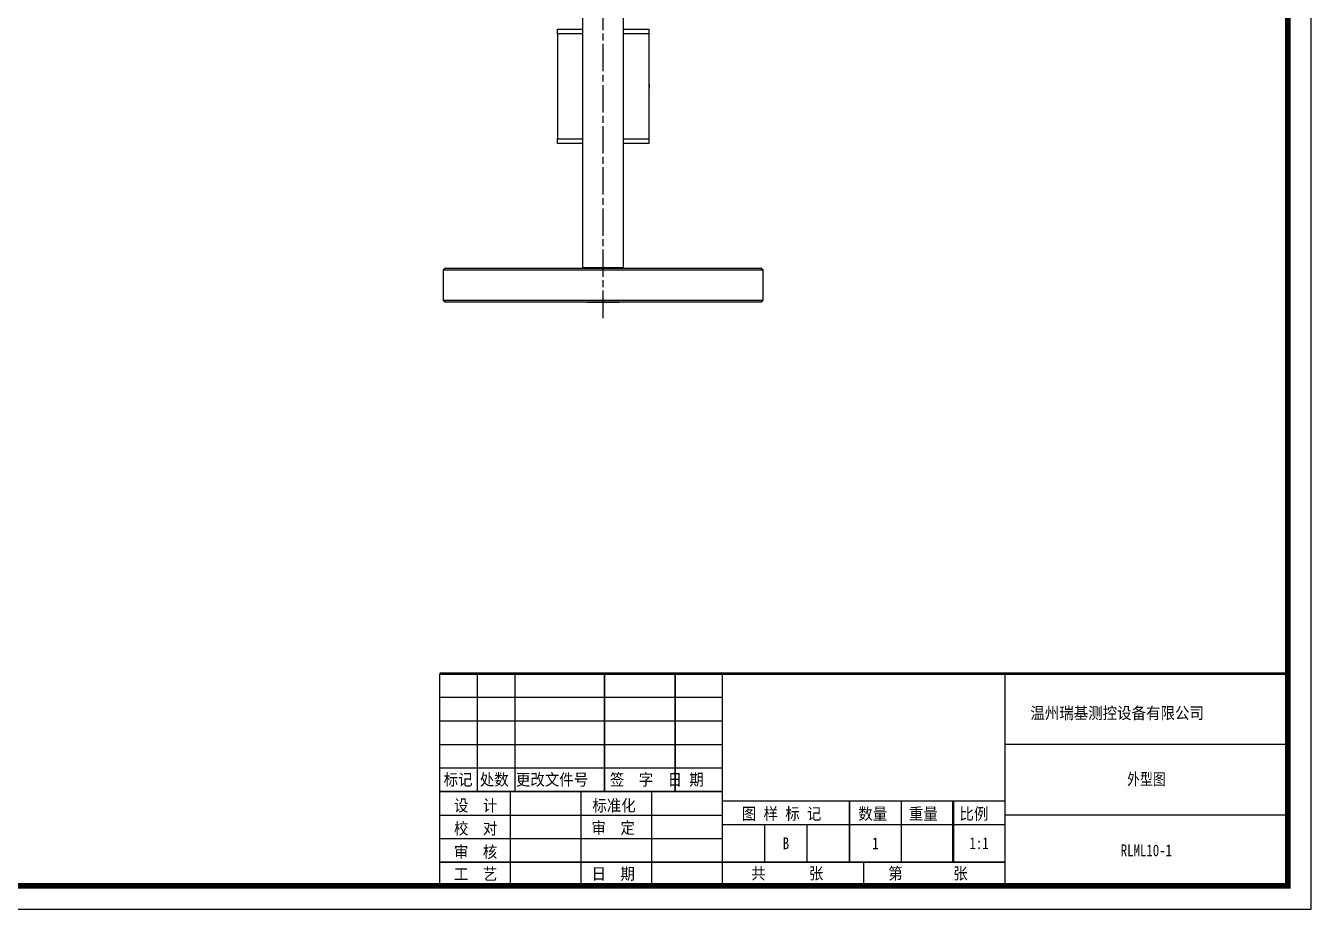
# Model space of a CAD drawing. Header units: millimetres. Extents: x 7829 to 9013, y 2050 to 2917.
# Drawn here: x 8450 to 9013, y 2050 to 2437 of the extents above; entities that cross this region are included whole.
import ezdxf

# ---------------------------------------------------------------- set-up
doc = ezdxf.new("R2010")
doc.units = ezdxf.units.MM
doc.linetypes.add('AM_ISO08W050', pattern=[18, 12, -1.5, 3, -1.5])
doc.layers.add('AM_7', color=4, linetype='AM_ISO08W050', lineweight=25)
doc.styles.add('STYLE5', font='SimSun.ttf', dxfattribs={"width": 0.8, "height": 3})

msp = doc.modelspace()

# ---------------------------------------------------------------- linework, layer by layer
for p, q in [((9012.977, 2050.361), (9012.977, 2916.611)), ((8631.414, 2143.174), (8755.164, 2143.174)), ((8631.414, 2132.861), (8755.164, 2132.861)), ((8631.414, 2122.549), (8755.164, 2122.549)), ((8631.414, 2112.236), (8755.164, 2112.236)), ((8631.414, 2091.611), (8755.164, 2091.611)), ((8755.164, 2087.486), (8878.914, 2087.486)), ((8773.727, 2070.986), (8773.727, 2087.486)), ((8792.289, 2070.986), (8792.289, 2087.486)), ((8631.414, 2081.299), (8755.164, 2081.299)), ((7829.102, 2050.361), (9012.977, 2050.361))]:
    msp.add_line(p, q)
at = {"color": 7, "linetype": 'Continuous', "lineweight": 25}
for p, q in [((8693.991, 2566.079), (8693.991, 2331.329)), ((8711.991, 2331.329), (8711.991, 2566.079)), ((8682.991, 2435.667), (8693.991, 2435.667)), ((8682.991, 2433.667), (8682.991, 2435.667)), ((8693.991, 2433.667), (8682.991, 2433.667)), ((8682.991, 2433.667), (8682.991, 2387.667)), ((8711.991, 2435.667), (8722.991, 2435.667)), ((8722.991, 2433.667), (8711.991, 2433.667)), ((8722.991, 2435.667), (8722.991, 2433.667)), ((8722.991, 2433.667), (8722.991, 2387.667)), ((8723.091, 2411.46), (8722.991, 2411.46)), ((8723.091, 2410.667), (8722.991, 2410.667)), ((8723.091, 2409.874), (8722.991, 2409.874)), ((8723.091, 2411.46), (8723.091, 2410.667)), ((8723.091, 2410.667), (8723.091, 2409.874)), ((8682.991, 2385.667), (8682.991, 2387.667)), ((8682.991, 2387.667), (8693.991, 2387.667)), ((8711.991, 2387.667), (8722.991, 2387.667)), ((8722.991, 2387.667), (8722.991, 2385.667)), ((8693.991, 2385.667), (8682.991, 2385.667)), ((8722.991, 2385.667), (8711.991, 2385.667)), ((8633.991, 2331.079), (8632.991, 2330.079)), ((8632.991, 2330.079), (8632.991, 2317.079)), ((8772.991, 2330.079), (8632.991, 2330.079)), ((8633.991, 2331.079), (8771.991, 2331.079)), ((8693.991, 2331.329), (8694.241, 2331.079)), ((8693.991, 2331.329), (8711.99, 2331.329)), ((8711.741, 2331.079), (8711.991, 2331.329)), ((8772.991, 2330.079), (8771.991, 2331.079)), ((8772.991, 2317.079), (8772.991, 2330.079)), ((8632.991, 2317.079), (8633.991, 2316.079)), ((8632.991, 2317.079), (8772.991, 2317.079)), ((8771.991, 2316.079), (8633.991, 2316.079)), ((8709.711, 2316.053), (8696.211, 2316.053)), ((8771.991, 2316.079), (8772.991, 2317.079))]:
    msp.add_line(p, q, dxfattribs=at)
at = {"const_width": 2.475}
msp.add_lwpolyline([(9002.664, 2906.299), (7880.664, 2906.299), (7880.664, 2060.674), (9002.664, 2060.674)], close=True, dxfattribs=at)
at = {"color": 7, "linetype": 'Continuous', "lineweight": 25, "flags": 128}
for points in [[(8695.96, 2316.079), (8695.967, 2316.077), (8696.211, 2316.053)], [(8709.711, 2316.053), (8709.955, 2316.077), (8709.962, 2316.079)]]:
    msp.add_lwpolyline(points, dxfattribs=at)
for points, const_width in [([(8631.414, 2153.486), (9002.664, 2153.486)], 1.238), ([(8631.414, 2153.486), (8631.414, 2060.674)], 0.619), ([(8647.914, 2153.486), (8647.914, 2101.924)], 0.619), ([(8664.414, 2153.486), (8664.414, 2101.924)], 0.619), ([(8703.602, 2153.486), (8703.602, 2101.924)], 0.619), ([(8734.539, 2153.486), (8734.539, 2101.924)], 0.619), ([(8755.164, 2060.674), (8755.164, 2153.486)], 0.619), ([(8878.914, 2060.674), (8878.914, 2153.486)], 0.619), ([(8878.914, 2122.549), (9002.664, 2122.549)], 0.619), ([(8631.414, 2101.924), (8755.164, 2101.924)], 0.619), ([(8662.352, 2101.924), (8662.352, 2060.674)], 0.619), ([(8693.289, 2101.924), (8693.289, 2060.674)], 0.619), ([(8724.227, 2101.924), (8724.227, 2060.674)], 0.619), ([(8755.164, 2097.799), (8878.914, 2097.799)], 0.619), ([(8810.852, 2070.986), (8810.852, 2097.799)], 0.619), ([(8833.539, 2070.986), (8833.539, 2097.799)], 0.619), ([(8856.227, 2070.986), (8856.227, 2097.799)], 1.031), ([(8878.914, 2091.611), (9002.664, 2091.611)], 0.619), ([(8631.414, 2070.986), (8878.914, 2070.986)], 0.619), ([(8817.039, 2060.674), (8817.039, 2070.986)], 0.619)]:
    msp.add_lwpolyline(points, dxfattribs=dict(const_width=const_width))
at = {"layer": 'AM_7'}
msp.add_line((8702.99, 2309.204), (8702.915, 2889.525), dxfattribs=at)

# ---------------------------------------------------------------- texts
at = {"style": 'STYLE5', "width": 0.9}
for s, height, p in [('   温州瑞基测控设备有限公司', 5.15625, (8880.54, 2133.7)), ('标记 处数 更改文件号   签  字  日 期', 5.15625, (8633.198, 2104.555)), ('设  计', 5.1562, (8637.715, 2093.222)), ('标准化', 5.1562, (8698.295, 2093.222)), ('图 样 标 记', 5.1562, (8763.737, 2089.634)), ('数量   重量   比例', 5.15625, (8814.711, 2089.606)), ('校  对', 5.1562, (8637.715, 2083.177)), ('审  定', 5.1562, (8697.939, 2083.434)), ('审  核', 5.1562, (8637.715, 2072.874)), ('工  艺', 5.1562, (8637.715, 2063.208)), ('日  期', 5.1562, (8697.939, 2063.344)), ('共      张         第       张', 5.15625, (8767.825, 2063.493))]:
    msp.add_text(s, height=height, dxfattribs=at).set_placement(p)
at = {"attachment_point": 5, "style": 'STYLE5'}
for s, insert, char_height, width in [('外型图', (8940.789, 2107.08), 5.1562, 123.75), ('B', (8783.008, 2079.236), 5.156, 18.5625), ('1', (8822.196, 2079.236), 5.156, 22.6875), ('1:1', (8867.571, 2079.236), 5.1562, 22.6875), ('RLML10-1', (8940.789, 2076.142), 5.1562, 123.75)]:
    msp.add_mtext(s, dxfattribs=dict(at, insert=insert, char_height=char_height, width=width))

doc.saveas('drawing.dxf')
